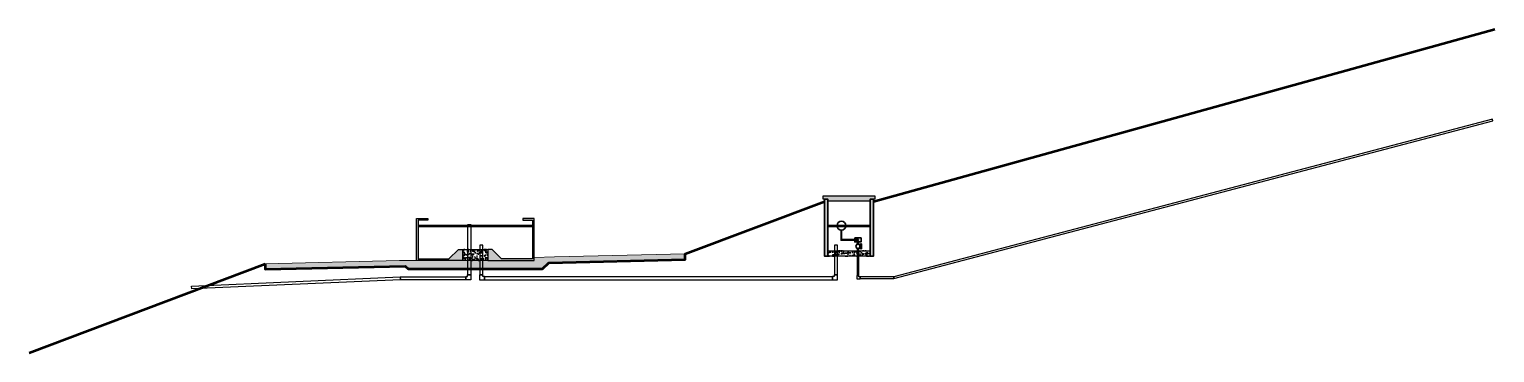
# Model space of a CAD drawing. Header units: feet. Extents: x -1.8 to 85.4, y 172 to 191.3.
import ezdxf

# ---------------------------------------------------------------- set-up
doc = ezdxf.new("R2010")
doc.units = ezdxf.units.FT
doc.header["$MEASUREMENT"] = 0
for name, color, linetype, lineweight in [('C.Grnd.Orgn', 35, 'Continuous', 50), ('W.Case.Lid', 252, 'Continuous', 25), ('W.Case.Lid.Htch', 253, 'Continuous', 30), ('W.Case.Well', 7, 'Continuous', 30), ('W.Conc.Plug', 252, 'Continuous', 25), ('W.Conc.Plug.Htch', 252, 'Continuous', 30), ('W.Geotx.', 107, 'Continuous', 50), ('W.Grvl.#57', 252, 'Continuous', 18), ('W.Grvl.#57.Htch', 252, 'Continuous', 25), ('W.Pipe', 7, 'Continuous', 25), ('W.Trgh', 7, 'Continuous', 25), ('W.Trgh.Htch', 252, 'Continuous', 35), ('W.Vlve.Ball', 7, 'Continuous', 30), ('W.Vlve.Float', 7, 'Continuous', 30), ('W.Water', 140, 'Continuous', 50)]:
    doc.layers.add(name, color=color, linetype=linetype, lineweight=lineweight)
doc.layers.add('W.Case.Well.Htch', color=252, linetype='Continuous')
pattern_1 = [(50, (0, 0), (0.3586301, -0.03137607), [0.0375, -0.4125]), (355, (0, 0), (-0.0693757, 0.3760961), [0.03, -0.33]), (100.4514, (0.0299, -0.0026), (0.2892547, 0.3447198), [0.0318701, -0.35057106]), (46.1842, (0, 0.1), (0.5336205, -0.0827595), [0.05625, -0.61875]), (96.6356, (0.04447, 0.0931), (0.4673314, 0.487059), [0.0478051, -0.5258565]), (351.1842, (0, 0.1), (0.467331, 0.4870593), [0.045, -0.495]), (21, (0.05, 0.075), (0.29845353, -0.20130945), [0.0375, -0.4125]), (326, (0.05, 0.075), (0.1216577, 0.362575), [0.03, -0.33]), (71.4514, (0.07487, 0.05822), (0.4201113, 0.16126525), [0.0318701, -0.35057106]), (37.5, (0, 0), (0.00607993, 0.16644693), [0, -0.326, 0, -0.335, 0, -0.33125]), (7.5, (0, 0), (0.13153477, 0.19720586), [0, -0.191, 0, -0.3185, 0, -0.12625]), (327.5, (-0.1115, 0), (0.26691122, -0.01127744), [0, -0.125, 0, -0.39, 0, -0.5175]), (317.5, (-0.1615, 0), (0.29159308, 0.0500525), [0, -0.1625, 0, -0.259, 0, -0.3675])]

msp = doc.modelspace()

# ---------------------------------------------------------------- hatches: boundary and pattern name
at = {"layer": 'W.Case.Lid.Htch'}
msp.add_hatch(color=256, dxfattribs=at).paths.add_polyline_path([(45.739, 181.054), (45.739, 181.179), (45.449, 181.179), (45.449, 181.387), (48.529, 181.387), (48.53, 181.179), (48.239, 181.179), (48.239, 181.054)])
at = {"layer": 'W.Case.Well.Htch'}
h = msp.add_hatch(color=256, dxfattribs=at)
h.paths.add_polyline_path([(45.539, 181.179), (45.539, 177.779), (45.739, 177.779), (45.739, 181.179)])
h.paths.add_polyline_path([(48.239, 177.779), (48.239, 181.179), (48.439, 181.179), (48.439, 177.779)])
at = {"layer": 'W.Conc.Plug.Htch'}
h = msp.add_hatch(dxfattribs=at)
h.set_pattern_fill('AR-CONC', color=256, scale=0.05, style=0)
h.set_pattern_definition(pattern_1)
h.paths.add_polyline_path([(24.001, 178.188), (25.501, 178.188), (25.501, 177.521), (24.001, 177.521)])
h = msp.add_hatch(dxfattribs=at)
h.set_pattern_fill('AR-CONC', color=256, scale=0.05, style=0)
h.set_pattern_definition(pattern_1)
h.paths.add_polyline_path([(48.239, 177.779), (45.739, 177.779), (45.739, 178.112), (48.239, 178.112)])
at = {"layer": 'W.Grvl.#57.Htch'}
h = msp.add_hatch(dxfattribs=at)
h.set_pattern_fill('AR-SAND', color=256, scale=0.09, style=0)
h.set_pattern_definition([(37.5, (0, 0), (-0.0056694, 0.17341414), [0, -0.1368, 0, -0.153, 0, -0.14625]), (7.5, (0, 0), (0.1592799, 0.25399315), [0, -0.0738, 0, -0.1233, 0, -0.04725]), (327.5, (-0.1107, 0), (0.28027277, 0.00050931), [0, -0.045, 0, -0.162, 0, -0.2115]), (317.5, (-0.1107, 0), (0.2705514, 0.0789908), [0, -0.0225, 0, -0.1062, 0, -0.1215])])
h.paths.add_polyline_path([(29.126, 177.396), (28.751, 177.021), (20.751, 177.021), (20.577, 177.196), (12.247, 177.001), (12.247, 177.334), (20.251, 177.521), (24.751, 177.521), (28.251, 177.521), (28.251, 177.709), (29.468, 177.738), (37.237, 177.92), (37.237, 177.587)])
at = {"layer": 'W.Trgh.Htch'}
h = msp.add_hatch(color=256, dxfattribs=at)
h.paths.add_polyline_path([(25.751, 178.188), (25.501, 178.188), (25.501, 177.521), (28.251, 177.521), (28.251, 180.021), (27.584, 180.021), (27.584, 179.921), (28.151, 179.921), (28.151, 177.621), (26.318, 177.621)])
h.paths.add_polyline_path([(23.751, 178.188), (24.001, 178.188), (24.001, 177.521), (21.251, 177.521), (21.251, 180.021), (21.918, 180.021), (21.918, 179.921), (21.351, 179.921), (21.351, 177.621), (23.184, 177.621)])

# ---------------------------------------------------------------- linework, layer by layer
at = {"layer": 'C.Grnd.Orgn'}
for points in [[(48.439, 181.033), (85.411, 191.307)], [(37.237, 177.92), (37.237, 177.92), (45.539, 181.033)], [(-1.787, 172.029), (12.243, 177.334), (12.243, 177.334)]]:
    msp.add_lwpolyline(points, dxfattribs=at)
at = {"layer": 'W.Case.Lid'}
msp.add_lwpolyline([(45.739, 181.054), (45.739, 181.179), (45.449, 181.179), (45.449, 181.387), (48.529, 181.387), (48.53, 181.179), (48.239, 181.179), (48.239, 181.054)], close=True, dxfattribs=at)
at = {"layer": 'W.Case.Well'}
for points in [[(45.539, 181.179), (45.539, 177.779), (45.739, 177.779), (45.739, 181.179)], [(48.239, 177.779), (48.239, 181.179), (48.439, 181.179), (48.439, 177.779)]]:
    msp.add_lwpolyline(points, close=True, dxfattribs=at)
at = {"layer": 'W.Conc.Plug'}
for points in [[(24.001, 178.188), (25.501, 178.188), (25.501, 177.521), (24.001, 177.521)], [(48.239, 177.779), (45.739, 177.779), (45.739, 178.112), (45.739, 178.112), (45.739, 178.112), (45.739, 178.112), (45.739, 178.112), (48.239, 178.112), (48.239, 178.112), (48.239, 178.112), (48.239, 178.112), (48.239, 178.112)]]:
    msp.add_lwpolyline(points, close=True, dxfattribs=at)
at = {"layer": 'W.Geotx.'}
msp.add_lwpolyline([(12.247, 177.334), (12.247, 177.001), (20.577, 177.196), (20.751, 177.021), (28.751, 177.021), (29.126, 177.396), (37.237, 177.587), (37.237, 177.92)], dxfattribs=at)
at = {"layer": 'W.Grvl.#57'}
msp.add_lwpolyline([(29.126, 177.396), (28.751, 177.021), (20.751, 177.021), (20.577, 177.196), (12.247, 177.001), (12.247, 177.334), (20.251, 177.521), (20.251, 177.521), (24.751, 177.521), (28.251, 177.521), (28.251, 177.709), (29.468, 177.738), (37.237, 177.92), (37.237, 177.587)], close=True, dxfattribs=at)
at = {"layer": 'W.Pipe'}
for points in [[(49.647, 176.545), (49.66, 176.445), (85.296, 185.851), (85.272, 185.945), (49.647, 176.545)], [(24.305, 179.671), (24.485, 179.671), (24.485, 176.671), (24.305, 176.671), (24.305, 179.671)], [(25.198, 178.438), (25.018, 178.438), (25.018, 176.671), (25.198, 176.671), (25.198, 178.438)], [(46.298, 178.438), (46.118, 178.438), (46.118, 176.671), (46.298, 176.671), (46.298, 178.438)], [(7.88, 175.833), (7.872, 175.999), (20.288, 176.561), (20.296, 176.382), (7.88, 175.833)], [(20.292, 176.381), (20.292, 176.561), (24.195, 176.561), (24.195, 176.381), (20.292, 176.381)], [(46.008, 176.381), (46.008, 176.551), (25.308, 176.561), (25.308, 176.381), (46.008, 176.381)], [(47.66, 176.545), (47.66, 176.445), (49.66, 176.445), (49.647, 176.545), (47.66, 176.545)]]:
    msp.add_lwpolyline(points, dxfattribs=at)
for points in [[(47.57, 178.513), (47.57, 178.635), (47.47, 178.635), (47.47, 178.513)], [(47.57, 178.235), (47.47, 178.235), (47.47, 176.635), (47.57, 176.635)], [(24.195, 176.371), (24.195, 176.571), (24.295, 176.571), (24.295, 176.671), (24.495, 176.671), (24.495, 176.371)], [(25.308, 176.371), (25.308, 176.571), (25.208, 176.571), (25.208, 176.671), (25.008, 176.671), (25.008, 176.371)], [(46.308, 176.671), (46.108, 176.671), (46.108, 176.571), (46.008, 176.571), (46.008, 176.371), (46.308, 176.371)], [(47.58, 176.635), (47.46, 176.635), (47.46, 176.435), (47.66, 176.435), (47.66, 176.555), (47.58, 176.555)]]:
    msp.add_lwpolyline(points, close=True, dxfattribs=at)
at = {"layer": 'W.Trgh'}
for points in [[(23.751, 178.188), (24.001, 178.188), (24.001, 177.521), (21.251, 177.521), (21.251, 180.021), (21.918, 180.021), (21.918, 179.921), (21.351, 179.921), (21.351, 177.621), (23.184, 177.621)], [(25.751, 178.188), (25.501, 178.188), (25.501, 177.521), (28.251, 177.521), (28.251, 180.021), (27.584, 180.021), (27.584, 179.921), (28.151, 179.921), (28.151, 177.621), (26.318, 177.621)]]:
    msp.add_lwpolyline(points, close=True, dxfattribs=at)
at = {"layer": 'W.Vlve.Ball'}
for points in [[(47.462, 178.482), (47.462, 178.513), (47.579, 178.513), (47.579, 178.482)], [(47.462, 178.265), (47.462, 178.235), (47.579, 178.235), (47.579, 178.265)], [(47.641, 178.399), (47.675, 178.399)], [(47.641, 178.349), (47.675, 178.349)], [(47.675, 178.518), (47.675, 178.229), (47.727, 178.229), (47.727, 178.518), (47.675, 178.518)]]:
    msp.add_lwpolyline(points, dxfattribs=at)
msp.add_circle((47.52, 178.374), 0.123, dxfattribs=at)
at = {"layer": 'W.Vlve.Float'}
for points in [[(46.517, 178.775), (47.546, 178.775), (47.546, 178.734), (46.517, 178.734)], [(47.333, 178.874), (47.708, 178.874), (47.708, 178.635), (47.333, 178.635)]]:
    msp.add_lwpolyline(points, close=True, dxfattribs=at)
msp.add_lwpolyline([(46.53, 179.341), (46.53, 178.756, 1), (46.543, 178.756), (46.543, 179.341)], format="xyb", dxfattribs=at)
for centre, radius in [((46.537, 179.601), 0.261), ((47.52, 178.755), 0.0133)]:
    msp.add_circle(centre, radius, dxfattribs=at)
at = {"layer": 'W.Water'}
for points in [[(21.351, 179.584), (28.151, 179.584)], [(45.739, 179.584), (48.239, 179.584)]]:
    msp.add_lwpolyline(points, dxfattribs=at)

doc.saveas('drawing.dxf')
